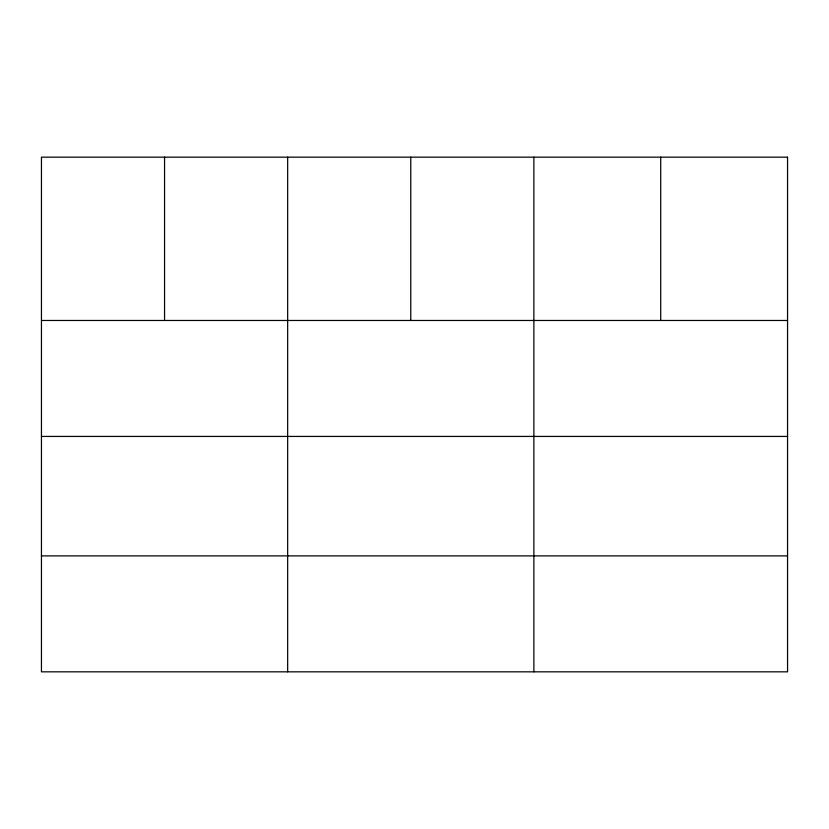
<?xml version="1.0" encoding="UTF-8"?>
<svg xmlns="http://www.w3.org/2000/svg" width="829" height="829" viewBox="0 0 829 829"><rect width="100%" height="100%" fill="white"/><g stroke="black" fill="none" stroke-linecap="round" stroke-linejoin="round"><path stroke-width="1.24" d="M41.45 320.471L787.55 320.471M41.45 436.427L787.55 436.427M41.45 555.886L787.55 555.886M660.713 157.168L660.713 320.471M533.876 157.168L533.876 671.832M410.769 157.168L410.769 320.471M287.663 157.168L287.663 671.832M164.556 157.168L164.556 320.471M787.55 157.168L41.45 157.168L41.45 671.832L787.55 671.832L787.55 157.168"/></g></svg>
